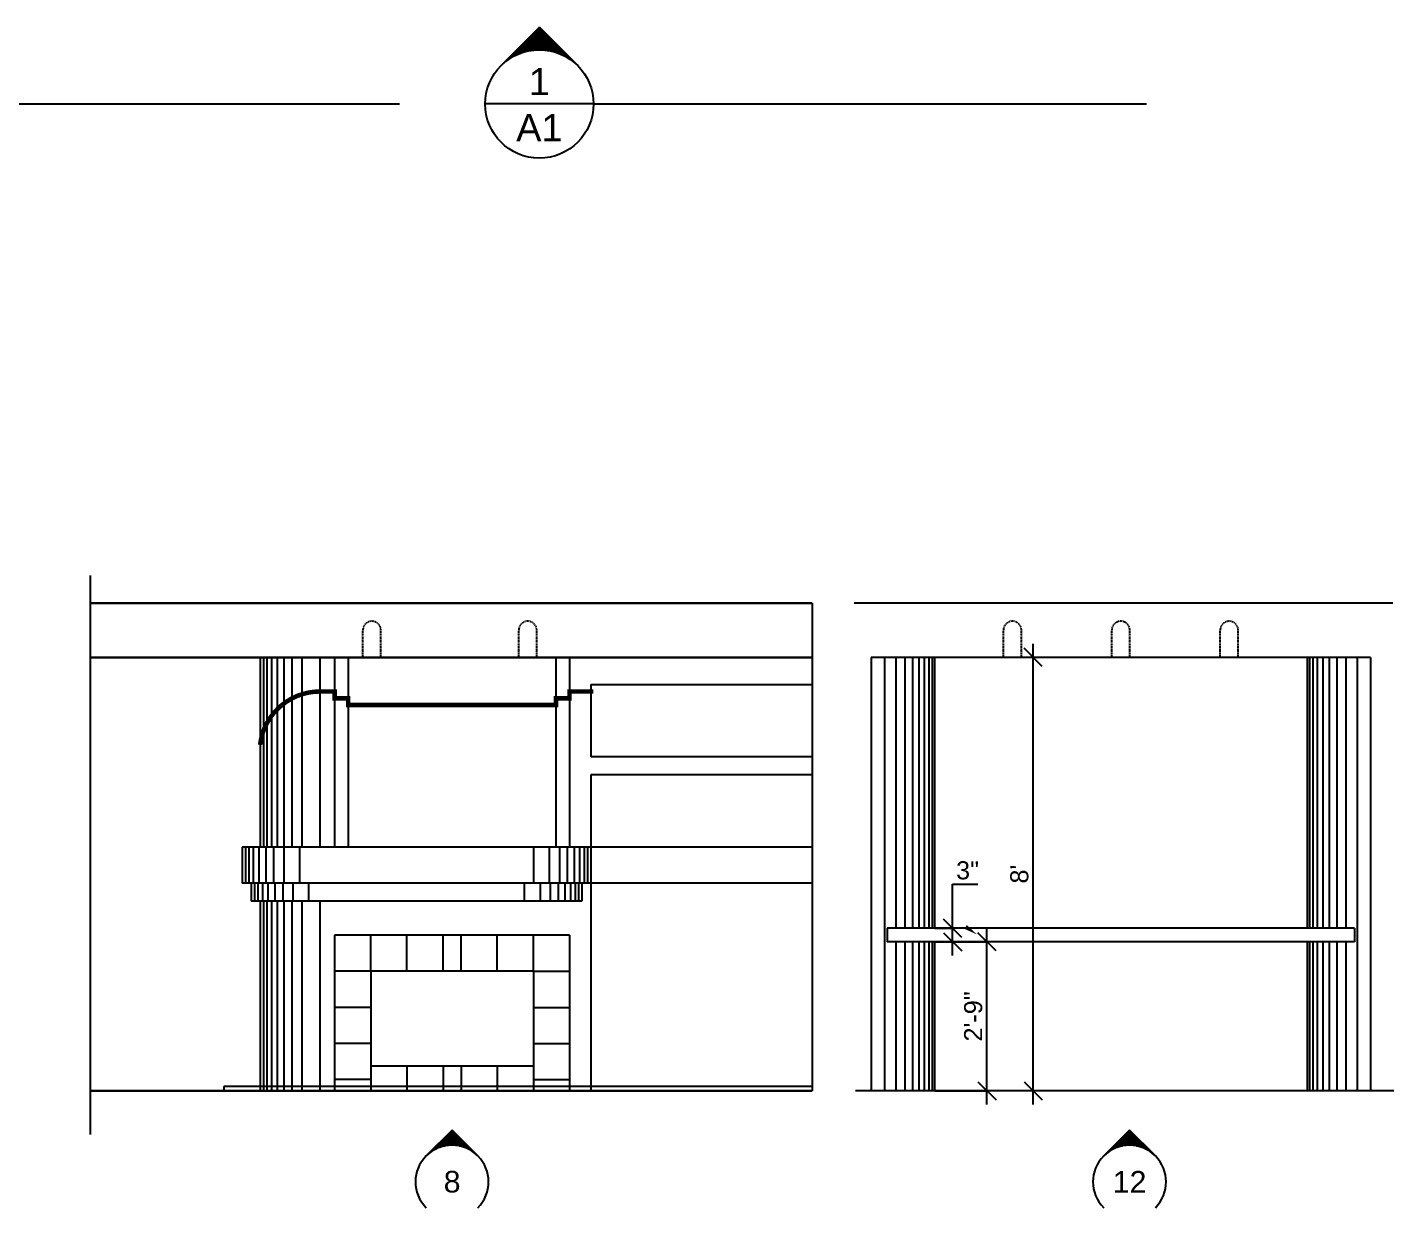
# Model space of a CAD drawing. Header units: inches. Extents: x 13 to 1535, y 73 to 1048.
# Drawn here: x 252 to 554.5, y 512.8 to 774.1 of the extents above; entities that cross this region are included whole.
import ezdxf
from ezdxf.enums import TextEntityAlignment as Align

# ---------------------------------------------------------------- set-up
doc = ezdxf.new("R2010")
doc.units = ezdxf.units.IN
doc.header["$MEASUREMENT"] = 0
doc.linetypes.add('TINYDASH', pattern=[0.06, 0.03, -0.03])
for name, color, linetype in [('AR INTERIOR ELEV', 3, 'Continuous'), ('DIMENSIONS', 240, 'Continuous'), ('GENERAL NOTE', 4, 'Continuous'), ('TITLES', 7, 'Continuous')]:
    doc.layers.add(name, color=color, linetype=linetype)
doc.styles.add('DIMTXT', font='ARIAL.TTF', dxfattribs={"height": 4})
doc.styles.add('NOTES', font='ARIAL.TTF', dxfattribs={"height": 4})
doc.styles.add('RMNAMES', font='ARIAL.TTF', dxfattribs={"height": 9})
doc.dimstyles.new('Arch', dxfattribs={"dimtxt": 0.1875, "dimasz": 4, "dimexe": 0.179993, "dimexo": 0.0625, "dimgap": 1, "dimtad": 1, "dimtoh": 1, "dimdec": 4, "dimzin": 0, "dimdsep": 46, "dimlunit": 4, "dimtxsty": 'DIMTXT', "dimblk1": 'OBLIQUE', "dimblk2": 'OBLIQUE', "dimsah": 1, "dimcen": 0.089996, "dimdle": 3, "dimadec": 0, "dimazin": 0, "dimtfac": 1, "dimtdec": 4, "dimtofl": 0, "dimtmove": 0, "dimatfit": 3, "dimldrblk": 'OBLIQUE', "dimfxl": 1, "dimfrac": 2, "dimtolj": 1, "dimtzin": 0, "dimarcsym": 0})

# ---------------------------------------------------------------- blocks, each defined once
blk = doc.blocks.new('DETCO 4')
at = {"layer": 'TITLES'}
blk.add_line((12, 0), (-12, 0), dxfattribs=at)
at = {"layer": 'TITLES', "color": 6, "style": 'RMNAMES'}
for tag, p in [('LTR', (0, 1.95)), ('SHT', (0, -8.25))]:
    blk.add_attdef(tag, text='', height=6, dxfattribs=at).set_placement(p, align=Align.CENTER)
blk = doc.blocks.new('*X14')
at = {"color": 0}
for p, q in [((773.41, 756.25), (776.75, 756.25)), ((773.66, 756.5), (776.5, 756.5)), ((773.91, 756.75), (776.25, 756.75)), ((774.16, 757), (776, 757)), ((774.41, 757.25), (775.75, 757.25)), ((774.66, 757.5), (775.5, 757.5)), ((774.91, 757.75), (775.25, 757.75)), ((770.91, 753.75), (770.99, 753.75)), ((771.16, 754), (771.35, 754)), ((771.41, 754.25), (771.75, 754.25)), ((771.66, 754.5), (772.24, 754.5)), ((771.91, 754.75), (772.86, 754.75)), ((772.16, 755), (773.78, 755)), ((772.41, 755.25), (777.75, 755.25)), ((772.66, 755.5), (777.5, 755.5)), ((772.91, 755.75), (777.25, 755.75)), ((773.16, 756), (777, 756)), ((776.38, 755), (778, 755)), ((777.3, 754.75), (778.25, 754.75)), ((777.92, 754.5), (778.5, 754.5)), ((778.41, 754.25), (778.75, 754.25)), ((778.81, 754), (779, 754)), ((779.16, 753.75), (779.25, 753.75)), ((770.41, 753.25), (770.41, 753.25)), ((770.66, 753.5), (770.68, 753.5)), ((779.47, 753.5), (779.5, 753.5)), ((779.75, 753.25), (779.75, 753.25))]:
    blk.add_line(p, q, dxfattribs=at)
blk = doc.blocks.new('*X41')
at = {"color": 0}
for p, q in [((275.15, 72.6), (275.17, 72.6)), ((275.35, 72.8), (275.36, 72.8)), ((272.15, 69.6), (273.16, 69.6)), ((272.35, 69.8), (273.26, 69.8)), ((272.55, 70), (273.36, 70)), ((272.75, 70.2), (273.47, 70.2)), ((272.95, 70.4), (273.58, 70.4)), ((273.15, 70.6), (273.69, 70.6)), ((273.35, 70.8), (273.81, 70.8)), ((273.55, 71), (273.94, 71)), ((273.75, 71.2), (274.07, 71.2)), ((273.95, 71.4), (274.21, 71.4)), ((274.15, 71.6), (274.35, 71.6)), ((274.35, 71.8), (274.5, 71.8)), ((274.55, 72), (274.66, 72)), ((274.75, 72.2), (274.82, 72.2)), ((274.95, 72.4), (274.99, 72.4)), ((269.15, 66.6), (272.21, 66.6)), ((269.35, 66.8), (272.25, 66.8)), ((269.55, 67), (272.29, 67)), ((269.75, 67.2), (272.33, 67.2)), ((269.95, 67.4), (272.38, 67.4)), ((270.15, 67.6), (272.43, 67.6)), ((270.35, 67.8), (272.49, 67.8)), ((270.55, 68), (272.55, 68)), ((270.75, 68.2), (272.61, 68.2)), ((270.95, 68.4), (272.68, 68.4)), ((271.15, 68.6), (272.75, 68.6)), ((271.35, 68.8), (272.82, 68.8)), ((271.55, 69), (272.9, 69)), ((271.75, 69.2), (272.98, 69.2)), ((271.95, 69.4), (273.07, 69.4)), ((267.15, 64.6), (272.02, 64.6)), ((267.15, 64.4), (272.02, 64.4)), ((267.35, 64.8), (272.03, 64.8)), ((267.35, 64.2), (272.03, 64.2)), ((267.55, 65), (272.03, 65)), ((267.55, 64), (272.03, 64)), ((267.75, 65.2), (272.04, 65.2)), ((267.75, 63.8), (272.04, 63.8)), ((267.95, 65.4), (272.06, 65.4)), ((267.95, 63.6), (272.06, 63.6)), ((268.15, 65.6), (272.08, 65.6)), ((268.35, 65.8), (272.1, 65.8)), ((268.55, 66), (272.12, 66)), ((268.75, 66.2), (272.15, 66.2)), ((268.95, 66.4), (272.18, 66.4)), ((268.15, 63.4), (272.07, 63.4)), ((268.35, 63.2), (272.09, 63.2)), ((268.55, 63), (272.12, 63)), ((268.75, 62.8), (272.15, 62.8)), ((268.95, 62.6), (272.18, 62.6)), ((269.15, 62.4), (272.21, 62.4)), ((269.35, 62.2), (272.25, 62.2)), ((269.55, 62), (272.29, 62)), ((269.75, 61.8), (272.33, 61.8)), ((269.95, 61.6), (272.38, 61.6)), ((270.15, 61.4), (272.43, 61.4)), ((270.35, 61.2), (272.49, 61.2)), ((270.55, 61), (272.55, 61)), ((270.75, 60.8), (272.61, 60.8)), ((270.95, 60.6), (272.68, 60.6)), ((271.15, 60.4), (272.75, 60.4)), ((271.35, 60.2), (272.82, 60.2)), ((271.55, 60), (272.9, 60)), ((271.75, 59.8), (272.98, 59.8)), ((271.95, 59.6), (273.07, 59.6)), ((272.15, 59.4), (273.16, 59.4)), ((272.35, 59.2), (273.26, 59.2)), ((272.55, 59), (273.36, 59)), ((272.75, 58.8), (273.46, 58.8)), ((272.95, 58.6), (273.57, 58.6)), ((273.15, 58.4), (273.69, 58.4)), ((273.35, 58.2), (273.81, 58.2)), ((273.55, 58), (273.94, 58)), ((273.75, 57.8), (274.07, 57.8)), ((273.95, 57.6), (274.21, 57.6)), ((274.15, 57.4), (274.35, 57.4)), ((274.35, 57.2), (274.5, 57.2)), ((274.55, 57), (274.66, 57)), ((274.75, 56.8), (274.82, 56.8)), ((274.95, 56.6), (274.99, 56.6)), ((275.15, 56.4), (275.17, 56.4)), ((275.35, 56.2), (275.36, 56.2))]:
    blk.add_line(p, q, dxfattribs=at)
blk = doc.blocks.new('DETCO 1')
at = {"layer": 'GENERAL NOTE', "color": 7}
for q in [(-20.49, 8.49), (-3.51, 8.49)]:
    blk.add_line((-12, 16.97), q, dxfattribs=at)
blk.add_circle((-12, 0), 12, dxfattribs=at)
at = {"layer": 'GENERAL NOTE', "color": 3, "rotation": 270}
blk.add_blockref('*X41', (-76.5, 284.02), dxfattribs=at)
blk = doc.blocks.new('_OBLIQUE')
at = {"color": 0, "linetype": 'ByBlock'}
blk.add_line((-0.5, -0.5), (0.5, 0.5), dxfattribs=at)
blk = doc.blocks.new('*D164')
at = {"layer": 'Defpoints', "color": 0}
for p in [(452.8, 571.61), (464.43, 571.61), (452.8, 538.61)]:
    blk.add_point(p, dxfattribs=at)
at = {"layer": 'DIMENSIONS', "color": 0, "lineweight": -2}
for p, q in [((464.43, 535.61), (464.43, 574.61)), ((452.87, 571.61), (464.61, 571.61)), ((452.87, 538.61), (464.61, 538.61))]:
    blk.add_line(p, q, dxfattribs=at)
at = {"layer": 'DIMENSIONS', "color": 0, "lineweight": -2, "xscale": 4, "yscale": 4, "zscale": 4}
for p, rotation in [((464.43, 571.61), 90), ((464.43, 538.61), 270)]:
    blk.add_blockref('_OBLIQUE', p, dxfattribs=dict(at, rotation=rotation))
at = {"layer": 'DIMENSIONS', "color": 0, "insert": (461.39, 555.11), "char_height": 4, "attachment_point": 5, "rotation": 90, "style": 'DIMTXT'}
blk.add_mtext('\\A1;2\'-9"', dxfattribs=at)
blk = doc.blocks.new('*D165')
at = {"layer": 'Defpoints', "color": 0}
for p in [(452.8, 574.61), (456.83, 574.61), (452.8, 571.61)]:
    blk.add_point(p, dxfattribs=at)
at = {"layer": 'DIMENSIONS', "color": 0, "lineweight": -2}
for p, q in [((456.83, 574.61), (456.83, 584.38)), ((456.83, 584.38), (462.43, 584.38)), ((452.87, 574.61), (457.01, 574.61)), ((456.83, 568.61), (456.83, 574.61)), ((452.87, 571.61), (457.01, 571.61))]:
    blk.add_line(p, q, dxfattribs=at)
at = {"layer": 'DIMENSIONS', "color": 0, "lineweight": -2, "xscale": 4, "yscale": 4, "zscale": 4}
for p, rotation in [((456.83, 574.61), 90), ((456.83, 571.61), 270)]:
    blk.add_blockref('_OBLIQUE', p, dxfattribs=dict(at, rotation=rotation))
at = {"layer": 'DIMENSIONS', "color": 0, "insert": (460.13, 587.43), "char_height": 4, "attachment_point": 5, "style": 'DIMTXT'}
blk.add_mtext('\\A1;3"', dxfattribs=at)
blk = doc.blocks.new('*D166')
at = {"layer": 'Defpoints', "color": 0}
for p in [(474.66, 634.61), (474.66, 634.61), (474.66, 538.61)]:
    blk.add_point(p, dxfattribs=at)
at = {"layer": 'DIMENSIONS', "color": 0, "lineweight": -2}
for p, q in [((474.66, 535.61), (474.66, 637.61)), ((474.72, 634.61), (474.84, 634.61)), ((474.59, 538.61), (474.48, 538.61))]:
    blk.add_line(p, q, dxfattribs=at)
at = {"layer": 'DIMENSIONS', "color": 0, "lineweight": -2, "xscale": 4, "yscale": 4, "zscale": 4}
for p, rotation in [((474.66, 634.61), 90), ((474.66, 538.61), 270)]:
    blk.add_blockref('_OBLIQUE', p, dxfattribs=dict(at, rotation=rotation))
at = {"layer": 'DIMENSIONS', "color": 0, "insert": (471.61, 586.61), "char_height": 4, "attachment_point": 5, "rotation": 90, "style": 'DIMTXT'}
blk.add_mtext("\\A1;8'", dxfattribs=at)

msp = doc.modelspace()

# ---------------------------------------------------------------- linework, layer by layer
at = {"layer": 'AR INTERIOR ELEV'}
for p, q in [((265.89738, 652.76933), (265.89738, 528.97738)), ((304.25447, 634.61373), (304.25447, 592.61373)), ((305.00447, 634.61373), (305.00447, 592.61373)), ((306.00447, 634.61373), (306.00447, 592.61373)), ((307.25447, 634.61373), (307.25447, 592.61373)), ((308.75447, 634.61373), (308.75447, 592.61373)), ((310.50447, 634.61373), (310.50447, 592.61373)), ((312.75447, 634.61373), (312.75447, 592.61373)), ((316.75447, 634.61373), (316.75447, 592.61373)), ((320.00447, 634.61373), (320.00447, 592.61373)), ((323.00447, 634.61373), (323.00447, 592.61373)), ((369.00447, 634.61373), (369.00447, 592.61373)), ((372.00447, 634.61373), (372.00447, 592.61373)), ((299.50447, 592.61373), (299.50447, 584.61373)), ((300.25447, 592.61373), (300.25447, 584.61373)), ((301.00447, 592.61373), (301.00447, 584.61373)), ((302.00447, 592.61373), (302.00447, 584.61373)), ((303.25447, 592.61373), (303.25447, 584.61373)), ((304.75447, 592.61373), (304.75447, 584.61373)), ((306.50447, 592.61373), (306.50447, 584.61373)), ((308.75447, 592.61373), (308.75447, 584.61373)), ((312.25447, 592.61373), (312.25447, 584.61373)), ((364.00447, 592.61373), (364.00447, 584.61373)), ((367.50447, 592.61373), (367.50447, 584.61373)), ((369.75447, 592.61373), (369.75447, 584.61373)), ((371.50447, 592.61373), (371.50447, 584.61373)), ((373.00447, 592.61373), (373.00447, 584.61373)), ((374.25447, 592.61373), (374.25447, 584.61373)), ((375.25447, 592.61373), (375.25447, 584.61373)), ((376.00447, 592.61373), (376.00447, 584.61373)), ((376.75447, 592.61373), (376.75447, 584.61373)), ((376.75447, 584.61373), (299.50447, 584.61373)), ((301.50447, 584.61373), (301.50447, 580.61373)), ((302.25447, 584.61373), (302.25447, 580.61373)), ((303.00447, 584.61373), (303.00447, 580.61373)), ((304.00447, 584.61373), (304.00447, 580.61373)), ((305.25447, 584.61373), (305.25447, 580.61373)), ((306.75447, 584.61373), (306.75447, 580.61373)), ((308.50447, 584.61373), (308.50447, 580.61373)), ((310.75447, 584.61373), (310.75447, 580.61373)), ((314.25447, 584.61373), (314.25447, 580.61373)), ((362.00447, 584.61373), (362.00447, 580.61373)), ((365.50447, 584.61373), (365.50447, 580.61373)), ((367.75447, 584.61373), (367.75447, 580.61373)), ((369.50447, 584.61373), (369.50447, 580.61373)), ((371.00447, 584.61373), (371.00447, 580.61373)), ((372.25447, 584.61373), (372.25447, 580.61373)), ((373.25447, 584.61373), (373.25447, 580.61373)), ((374.00447, 584.61373), (374.00447, 580.61373)), ((374.75447, 584.61373), (374.75447, 580.61373)), ((304.25447, 580.61373), (304.25447, 538.61373)), ((305.00447, 580.61373), (305.00447, 538.61373)), ((306.00447, 580.61373), (306.00447, 538.61373)), ((307.25447, 580.61373), (307.25447, 538.61373)), ((308.75447, 580.61373), (308.75447, 538.61373)), ((310.50447, 580.61373), (310.50447, 538.61373)), ((312.75447, 580.61373), (312.75447, 538.61373)), ((316.75447, 580.61373), (316.75447, 538.61373)), ((372.00447, 573.11373), (320.00447, 573.11373)), ((320.00447, 573.11373), (320.00447, 538.61373)), ((328.00447, 565.11373), (328.00447, 573.11373)), ((336.00447, 565.11373), (336.00447, 573.11373)), ((344.00447, 565.11373), (344.00447, 573.11373)), ((348.00447, 565.11373), (348.00447, 573.11373)), ((356.00447, 565.11373), (356.00447, 573.11373)), ((364.00447, 565.11373), (364.00447, 573.11373)), ((372.00447, 573.11373), (372.00447, 538.61373)), ((328.00447, 565.11373), (320.00447, 565.11373)), ((364.00447, 565.11373), (328.00447, 565.11373)), ((328.00447, 565.11373), (328.00447, 544.11373)), ((364.00447, 565.11373), (372.00447, 565.11373)), ((364.00447, 565.11373), (364.00447, 544.11373)), ((328.00447, 557.11373), (320.00447, 557.11373)), ((364.00447, 557.11373), (372.00447, 557.11373)), ((328.00447, 549.11373), (320.00447, 549.11373)), ((364.00447, 549.11373), (372.00447, 549.11373)), ((328.00447, 544.11373), (328.00447, 538.61373)), ((364.00447, 544.11373), (328.00447, 544.11373)), ((336.00447, 544.11373), (336.00447, 538.61373)), ((344.00447, 544.11373), (344.00447, 538.61373)), ((348.00447, 544.11373), (348.00447, 538.61373)), ((356.00447, 544.11373), (356.00447, 538.61373)), ((364.00447, 544.11373), (364.00447, 538.61373)), ((328.00447, 541.11373), (320.00447, 541.11373)), ((364.00447, 541.11373), (372.00447, 541.11373))]:
    msp.add_line(p, q, dxfattribs=at)
at = {"layer": 'AR INTERIOR ELEV', "color": 7}
for p, q in [((265.89738, 646.61373), (425.75447, 646.61373)), ((425.75447, 646.61373), (265.89738, 646.61373)), ((425.75447, 646.61373), (425.75447, 538.61373)), ((554.26673, 646.61373), (435.05077, 646.61373)), ((549.35314, 634.61373), (438.75314, 634.61373)), ((265.89738, 538.61373), (425.75447, 538.61373)), ((425.75447, 538.61373), (265.89738, 538.61373)), ((295.50447, 539.61373), (295.50447, 538.61373)), ((425.75447, 539.61373), (295.50447, 539.61373)), ((554.46526, 538.61373), (435.29893, 538.61373))]:
    msp.add_line(p, q, dxfattribs=at)
at = {"layer": 'AR INTERIOR ELEV', "linetype": 'TINYDASH'}
for p, q in [((326.25447, 634.61373), (326.25447, 640.61373)), ((330.25447, 634.61373), (330.25447, 640.61373)), ((360.75447, 634.61373), (360.75447, 640.61373)), ((364.75447, 634.61373), (364.75447, 640.61373)), ((468.05314, 634.61373), (468.05314, 640.61373)), ((472.05314, 634.61373), (472.05314, 640.61373)), ((492.05314, 634.61373), (492.05314, 640.61373)), ((496.05314, 634.61373), (496.05314, 640.61373)), ((516.05314, 634.61373), (516.05314, 640.61373)), ((520.05314, 634.61373), (520.05314, 640.61373))]:
    msp.add_line(p, q, dxfattribs=at)
at = {"layer": 'AR INTERIOR ELEV', "color": 6}
for p, q in [((265.89738, 634.61373), (425.75447, 634.61373)), ((425.75447, 634.61373), (265.89738, 634.61373)), ((303.50447, 634.61373), (303.50447, 592.61373)), ((452.80314, 634.61373), (452.80314, 574.61373)), ((535.30314, 634.61373), (535.30314, 574.61373)), ((376.75447, 628.61373), (376.75447, 612.61373)), ((376.75447, 628.61373), (425.75447, 628.61373)), ((425.75447, 612.61373), (376.75447, 612.61373)), ((425.75447, 608.61373), (376.75447, 608.61373)), ((376.75447, 608.61373), (376.75447, 538.61373)), ((299.50447, 592.61373), (299.50447, 584.61373)), ((299.50447, 592.61373), (299.50447, 584.61373)), ((425.75447, 592.61373), (299.50447, 592.61373)), ((376.75447, 592.61373), (376.75447, 584.61373)), ((301.50447, 584.61373), (301.50447, 580.61373)), ((301.50447, 584.61373), (301.50447, 580.61373)), ((374.75447, 584.61373), (374.75447, 580.61373)), ((425.75447, 584.61373), (376.75447, 584.61373)), ((374.75447, 580.61373), (301.50447, 580.61373)), ((303.50447, 580.61373), (303.50447, 538.61373)), ((545.80314, 574.61373), (442.30314, 574.61373)), ((442.30314, 574.61373), (442.30314, 571.61373)), ((545.80314, 574.61373), (545.80314, 571.61373)), ((545.80314, 571.61373), (442.30314, 571.61373)), ((452.80314, 571.61373), (452.80314, 538.61373)), ((535.30314, 571.61373), (535.30314, 538.61373))]:
    msp.add_line(p, q, dxfattribs=at)
at = {"layer": 'AR INTERIOR ELEV', "color": 3}
for p, q in [((438.75314, 634.61373), (438.75314, 538.61373)), ((441.75314, 634.61373), (441.75314, 538.61373)), ((444.25314, 634.61373), (444.25314, 574.61373)), ((446.25314, 634.61373), (446.25314, 574.61373)), ((447.95314, 634.61373), (447.95314, 574.61373)), ((449.35314, 634.61373), (449.35314, 574.61373)), ((450.55314, 634.61373), (450.55314, 574.61373)), ((451.55314, 634.61373), (451.55314, 574.61373)), ((452.30314, 634.61373), (452.30314, 574.61373)), ((535.80314, 634.61373), (535.80314, 574.61373)), ((536.55314, 634.61373), (536.55314, 574.61373)), ((537.55314, 634.61373), (537.55314, 574.61373)), ((538.75314, 634.61373), (538.75314, 574.61373)), ((540.15314, 634.61373), (540.15314, 574.61373)), ((541.85314, 634.61373), (541.85314, 574.61373)), ((543.85314, 634.61373), (543.85314, 574.61373)), ((546.35314, 634.61373), (546.35314, 538.61373)), ((549.35314, 634.61373), (549.35314, 538.61373)), ((444.25314, 571.61373), (444.25314, 538.61373)), ((446.25314, 571.61373), (446.25314, 538.61373)), ((447.95314, 571.61373), (447.95314, 538.61373)), ((449.35314, 571.61373), (449.35314, 538.61373)), ((450.55314, 571.61373), (450.55314, 538.61373)), ((451.55314, 571.61373), (451.55314, 538.61373)), ((452.30314, 571.61373), (452.30314, 538.61373)), ((535.80314, 571.61373), (535.80314, 538.61373)), ((536.55314, 571.61373), (536.55314, 538.61373)), ((537.55314, 571.61373), (537.55314, 538.61373)), ((538.75314, 571.61373), (538.75314, 538.61373)), ((540.15314, 571.61373), (540.15314, 538.61373)), ((541.85314, 571.61373), (541.85314, 538.61373)), ((543.85314, 571.61373), (543.85314, 538.61373))]:
    msp.add_line(p, q, dxfattribs=at)
at = {"layer": 'AR INTERIOR ELEV', "color": 7}
for points in [[(212.00475, 757.14869), (334.39716, 757.14869)], [(377.33582, 757.14869), (499.72823, 757.14869)]]:
    msp.add_lwpolyline(points, dxfattribs=at)
at = {"layer": 'AR INTERIOR ELEV', "const_width": 1}
msp.add_lwpolyline([(377.28053, 627.05035), (372.00447, 627.05035), (372.00447, 625.55035), (369.00447, 625.55035), (369.00447, 624.05035), (323.00447, 624.05035), (323.00447, 625.55035), (320.00447, 625.55035), (320.00447, 627.05035), (316.75447, 627.05035, 0.381064794), (303.50447, 615.23667, -2.690949489)], format="xyb", dxfattribs=at)
at = {"layer": 'AR INTERIOR ELEV'}
for points in [[(346.00447, 529.93576), (340.27691, 524.2082)], [(351.73204, 524.2082), (346.00447, 529.93576)], [(495.99225, 529.93576), (490.26469, 524.2082)], [(501.71981, 524.2082), (495.99225, 529.93576)]]:
    msp.add_lwpolyline(points, dxfattribs=at)
at = {"layer": 'AR INTERIOR ELEV', "linetype": 'TINYDASH'}
for centre in [(328.25447, 640.61373), (362.75447, 640.61373), (470.05314, 640.61373), (494.05314, 640.61373), (518.05314, 640.61373)]:
    msp.add_arc(centre, 2, 0, 180, dxfattribs=at)
at = {"layer": 'AR INTERIOR ELEV'}
for centre, start, end in [((346.00447, 518.48063), 45, 135), ((495.99225, 518.48063), 45, 135), ((346.00447, 518.48063), 135, 225), ((346.00447, 518.48063), 315, 45), ((495.99225, 518.48063), 135, 225), ((495.99225, 518.48063), 315, 45)]:
    msp.add_arc(centre, 8.1, start, end, dxfattribs=at)
at = {"layer": 'DIMENSIONS'}
msp.add_lwpolyline([(462.19945, 573.25425, 0, 0.99, 0), (459.69972, 574.91297, 0, 0, -0.461857229), (459.02301, 580.54378, 0, 0, -0.734743981)], format="xyseb", dxfattribs=at)

# ---------------------------------------------------------------- block references
msp.add_blockref('DETCO 4', (365.33582, 757.14869)).add_auto_attribs({'SHT': 'A1', 'LTR': '1'})
at = {"layer": 'AR INTERIOR ELEV'}
msp.add_blockref('DETCO 1', (377.33582, 757.14869), dxfattribs=at)
at = {"layer": 'AR INTERIOR ELEV', "xscale": 1.2, "yscale": 1.200000000000003, "zscale": 1.2}
for p in [(-584.09071, -379.57123), (-434.10293, -379.57123)]:
    msp.add_blockref('*X14', p, dxfattribs=at)

# ---------------------------------------------------------------- texts
at = {"layer": 'AR INTERIOR ELEV', "style": 'NOTES'}
for s, p in [('8', (346.01712, 518.5122)), ('12', (496.0049, 518.5122))]:
    msp.add_text(s, height=4.8, dxfattribs=at).set_placement(p, align=Align.MIDDLE)

# ---------------------------------------------------------------- dimensions: what is measured, and where the dimension line sits
at = {"layer": 'DIMENSIONS'}
for base, p1, p2, picture, middle in [((474.65707, 634.61373), (474.65707, 538.61373), (474.65707, 634.61373), '*D166', (471.61478, 586.61373)), ((464.43289, 571.61373), (452.80314, 538.61373), (452.80314, 571.61373), '*D164', (461.3906, 555.11373))]:
    dim = msp.add_linear_dim(base=base, p1=p1, p2=p2, angle=90, dimstyle='Arch', dxfattribs=at)
    dim.commit()
    dim.dimension.update_dxf_attribs({"geometry": picture, "text_midpoint": middle})
dim = msp.add_linear_dim(base=(456.83033, 574.61373), p1=(452.80314, 571.61373), p2=(452.80314, 574.61373), angle=90, dimstyle='Arch', dxfattribs=at)
dim.commit()
dim.dimension.update_dxf_attribs({"geometry": '*D165', "text_midpoint": (460.12774, 584.38295), "dimtype": 160})

doc.saveas('drawing.dxf')
